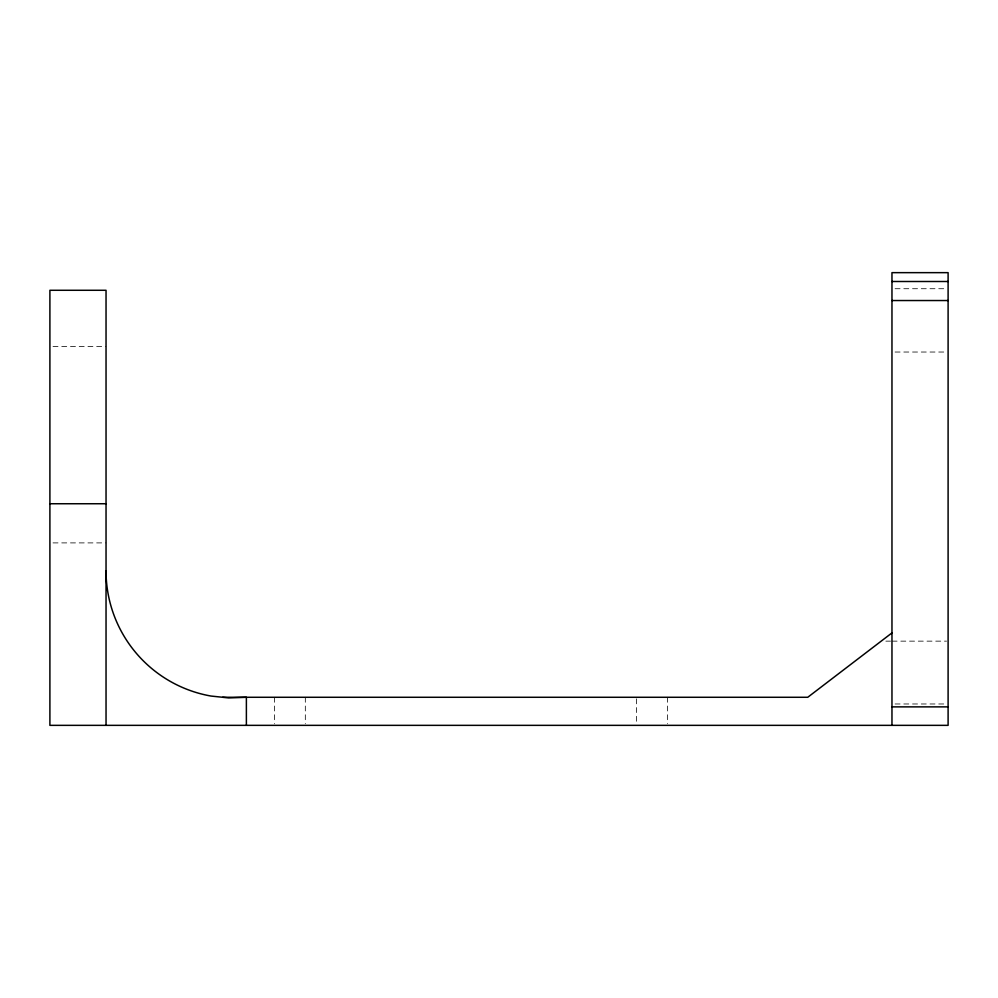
<?xml version="1.0" encoding="UTF-8"?>
<svg xmlns="http://www.w3.org/2000/svg" width="998" height="998" viewBox="0 0 998 998"><rect width="100%" height="100%" fill="white"/><g stroke="black" fill="none" stroke-linecap="round" stroke-linejoin="round"><path stroke-width="0.75" stroke-dasharray="4.99 3.74" d="M895.081 288.721L946.541 288.721M53.019 346.418L106.038 346.418M895.081 352.032L946.541 352.032M53.019 542.9L106.038 542.9M885.862 641.14L890.528 641.14M892.087 641.14L946.541 641.14M895.081 703.977L946.541 703.977M667.413 697.278L667.413 723.787M636.537 698.837L636.537 723.787M305.326 697.278L305.326 723.787M274.45 697.278L274.45 723.787"/><path stroke-width="1.5" d="M891.963 632.907L807.756 697.278L222.691 697.278M891.963 281.498L948.1 281.498M891.963 300.535L948.1 300.535M49.9 503.741L106.038 503.741M891.963 706.871L948.1 706.871M891.963 725.346L891.963 272.654L948.1 272.654L948.1 725.346L49.9 725.346L49.9 290.281L106.038 290.281L106.038 725.346M246.381 725.346L246.381 697.278L228.667 697.901L211.04 696.055A127.008 127.008 0 0 1 106.038 570.968"/></g></svg>
